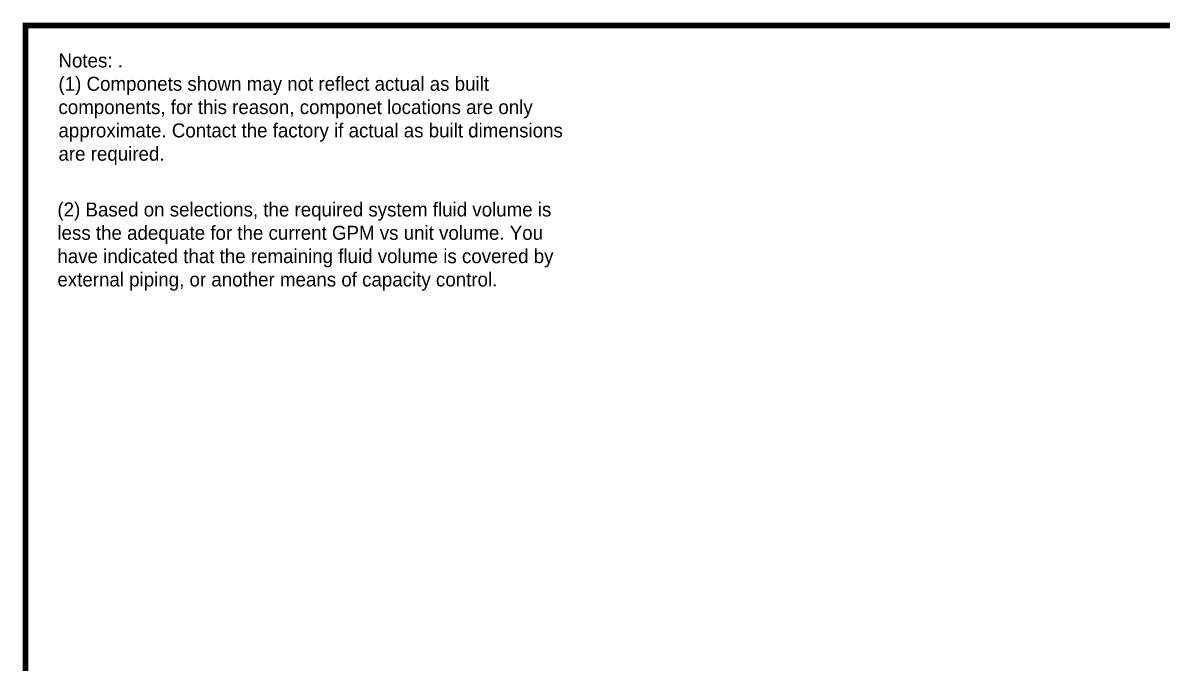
# Model space of a CAD drawing. Header units: inches. Extents: x 1687 to 2128, y 1222 to 1501.
# Drawn here: x 1694.1 to 1912.9, y 1374.1 to 1497.1 of the extents above; entities that cross this region are included whole.
import ezdxf

# ---------------------------------------------------------------- set-up
doc = ezdxf.new("R2010")
doc.units = ezdxf.units.IN
doc.header["$MEASUREMENT"] = 0
doc.layers.add('WFLAG', color=7, linetype='Continuous')

msp = doc.modelspace()

# ---------------------------------------------------------------- linework, layer by layer
at = {"color": 0, "linetype": 'Continuous', "lineweight": 20, "const_width": 1.0712}
msp.add_lwpolyline([(1694.6422, 1228.7897), (2123.1322, 1228.7897), (2123.1322, 1496.596), (1694.6422, 1496.596), (1694.6422, 1228.7897)], dxfattribs=at)

# ---------------------------------------------------------------- texts
at = {"color": 0, "linetype": 'Continuous', "insert": (1700.9587, 1491.2446), "char_height": 2.6865807, "width": 101.245975, "attachment_point": 1}
msp.add_mtext('Notes: .\\P(1) Componets shown may not reflect actual as built components, for this reason, componet locations are only approximate. Contact the factory if actual as built dimensions are required.', dxfattribs=at)
at = {"layer": 'WFLAG', "color": 0, "linetype": 'Continuous', "insert": (1700.7545, 1467.0968), "char_height": 2.6865807, "width": 101.245975, "attachment_point": 1}
msp.add_mtext(' \\P(2) Based on selections, the required system fluid volume is less the adequate for the current GPM vs unit volume. You have indicated that the remaining fluid volume is covered by external piping, or another means of capacity control.', dxfattribs=at)

doc.saveas('drawing.dxf')
